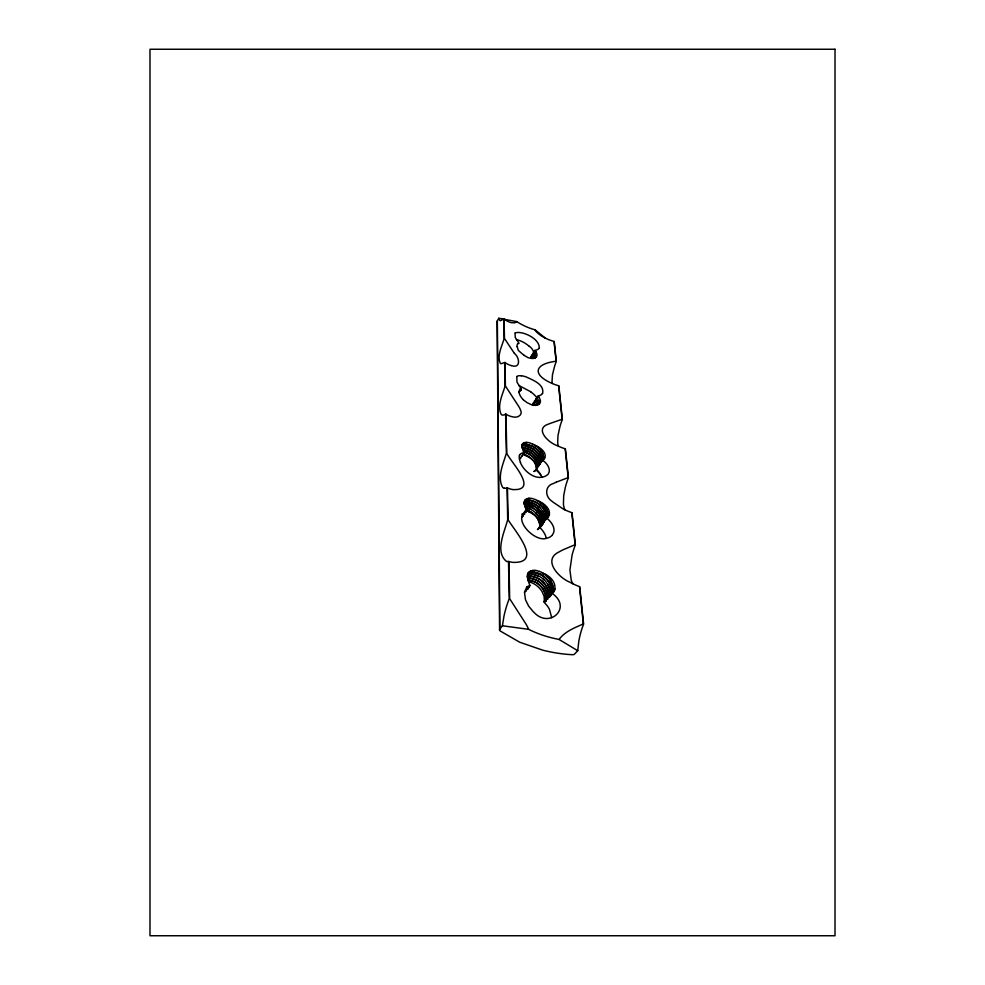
<?xml version="1.0" encoding="UTF-8"?>
<svg xmlns="http://www.w3.org/2000/svg" width="985" height="985" viewBox="0 0 985 985"><rect width="100%" height="100%" fill="white"/><g stroke="black" fill="none" stroke-linecap="round" stroke-linejoin="round"><path stroke-width="1.48" d="M531.802 355.548C529.868 356.385 531.592 359.956 534.67 357.924A4.716 4.716 0 0 0 535.717 357.42L535.643 357.469M532.737 353.43C535.36 353.049 531.838 347.767 529.351 346.301M505.157 386.083L504.628 362.492L500.996 363.748A2.155 2.155 0 0 1 500.306 363.33C496.748 355.425 502.079 346.129 504.16 338.397L503.778 318.931L498.792 318.303L497.339 320.839A1.49 1.49 0 0 0 497.154 321.566L499.567 629.883A1.502 1.502 0 0 0 500.146 630.954L519.674 642.208L542.624 650.137A156.886 156.886 0 0 0 567.397 654.372L572.605 654.729A4.002 4.002 0 0 0 574.366 654.262L577.739 650.703L578.811 641.198A90.534 90.534 0 0 1 582.972 625.783L583.612 624.096L579.734 586.752M534.092 471.298A4.408 4.408 0 0 0 535.692 469.857A4.383 4.383 0 0 0 536.32 468.207L535.828 464.772L533.956 461.399A21.338 21.338 0 0 0 523.811 454.036M552.314 535.15A10.281 10.281 0 0 1 546.293 538.303A16.794 16.794 0 0 0 543.991 532.651A26.004 26.004 0 0 0 540.039 527.677C548.854 518.652 533.845 505.379 524.746 505.453M553.004 589.301L552.511 584.733L550.11 579.906M550.061 592.958L549.802 589.202L547.734 584.4A21.498 21.498 0 0 0 544.114 579.82L543.388 579.168A24.182 24.182 0 0 0 538.561 575.966L532.787 574.132M548.596 594.78L548.128 590.224L545.788 585.447A21.522 21.522 0 0 0 542.673 581.803L541.935 581.15A24.133 24.133 0 0 0 537.12 577.936L530.607 576.016A10.232 10.232 0 0 0 527.32 576.41A10.084 10.084 0 0 1 530.607 575.905L537.133 577.789A23.96 23.96 0 0 1 542.686 581.642A21.448 21.448 0 0 1 546.33 586.05L548.411 590.84L548.682 594.62A7.203 7.203 0 0 1 547.204 598.141A6.624 6.624 0 0 1 546.121 599.2L547.488 599.274M547.685 515.18L547.254 511.363L544.57 506.524M545.013 518.799L544.606 514.983L542.476 510.87A20.303 20.303 0 0 0 539.645 507.497L538.967 506.906A24.133 24.133 0 0 0 533.784 503.581L529.277 502.091M543.695 520.597L543.289 516.78L540.667 511.991A20.426 20.426 0 0 0 538.327 509.454L537.662 508.863M499.567 629.883A1.391 1.391 0 0 1 499.863 629.058L502.412 625.77L503.975 616.142A115.725 115.725 0 0 1 508.58 600.382L509.233 598.646L508.506 561.401A5.516 5.516 0 0 1 506.622 561.487C494.495 551.945 504.579 531.875 507.694 519.686L507.066 487.821M542.366 522.382L541.972 518.578L539.361 513.788A20.414 20.414 0 0 0 537.022 511.24L536.357 510.661M538.746 464.698L538.376 461.423L535.938 457.188A19.638 19.638 0 0 0 533.771 454.898L533.156 454.356A23.837 23.837 0 0 0 528.366 451.253L523.306 449.64L528.366 451.376A23.837 23.837 0 0 1 533.144 454.504L534.338 455.599A19.318 19.318 0 0 1 535.914 457.348L538.327 461.583L538.672 464.846A5.097 5.097 0 0 1 538.549 465.314L538.524 465.4A5.504 5.504 0 0 0 538.746 464.698M535.914 357.296L535.089 353.787A11.13 11.13 0 0 0 534.535 352.889L533.648 351.854M535.902 357.296L535.249 354.083A10.687 10.687 0 0 0 534.535 352.876M533.636 403.099L533.168 403.801M549.359 514.675C550.578 508.752 544.003 503.458 539.817 501.722A5.578 5.578 0 0 0 539.263 501.525L537.379 500.552A9.062 9.062 0 0 0 536.628 500.097L535.36 499.493M549.371 514.638L549.371 514.613A6.119 6.119 0 0 1 546.897 518.369C551.317 521.631 556.784 529.056 552.474 534.793M523.946 452.423L523.244 453.987M541.331 525.928C550.246 516.423 534.523 502.448 524.254 503.717M529.031 586.888L530.078 585.533A15.514 15.514 0 0 1 529.277 583.883A9.616 9.616 0 0 1 528.748 582.258L528.157 580.682M539.731 463.676L539.768 463.553A5.27 5.27 0 0 0 539.891 463.085L539.583 459.675L537.145 455.439A19.663 19.663 0 0 0 534.966 453.137L534.35 452.595A24.108 24.108 0 0 0 529.548 449.492L524.734 447.892A10.33 10.33 0 0 0 522.075 447.843A10.527 10.527 0 0 1 524.734 448.003L529.548 449.628A24.133 24.133 0 0 1 534.338 452.755L534.953 453.285A19.565 19.565 0 0 1 537.12 455.587L539.312 459.232L539.965 462.938A5.43 5.43 0 0 1 539.768 463.676L539.768 463.676A4.605 4.605 0 0 1 538.967 464.267L538.894 464.366M523.626 451.807L526.729 452.915A21.916 21.916 0 0 1 534.72 459.072L536.899 462.728L537.539 466.447A5.442 5.442 0 0 1 537.367 467.099L537.367 466.988A5.097 5.097 0 0 0 537.465 466.594L537.17 463.172L534.732 458.924A19.737 19.737 0 0 0 532.639 456.695A22.766 22.766 0 0 0 526.679 452.768L523.564 451.684M538.487 465.536L538.536 465.486A4.691 4.691 0 0 1 537.748 466.028L537.773 467.629M537.317 467.247L537.342 467.198A4.74 4.74 0 0 1 536.529 467.789L537.231 467.949M505.083 385.923C502.658 394.739 496.797 405.5 501.217 414.439A2.758 2.758 0 0 0 502.104 414.968L502.448 415.079A2.795 2.795 0 0 0 503.15 415.104L504.32 414.82A7.646 7.646 0 0 0 505.625 414.143L505.982 414.205A18.592 18.592 0 0 0 512.754 416.84C517.088 418.379 523.392 415.017 520.486 409.92A22.31 22.31 0 0 0 519.218 407.211L505.416 385.985L504.936 362.529M542.439 460.758L542.797 460.327A5.048 5.048 0 0 0 545.136 457.286C546.158 451.795 539.915 447.461 536.271 445.848A5.307 5.307 0 0 0 535.803 445.676L534.067 444.764A8.582 8.582 0 0 0 533.488 444.407L532.122 443.73M539.275 347.767C539.509 338.508 522.395 330.578 515.241 332.856M542.772 460.401C546.872 463.061 551.341 469.192 548.362 473.822A6.636 6.636 0 0 1 547.66 474.708C537.798 482.379 524.155 472.32 520.339 462.371M530.078 585.558A7.437 7.437 0 0 0 526.815 587.109L524.476 592.133L525.448 599.508A25.314 25.314 0 0 0 525.621 600.013L528.649 606.12L533.094 611.537A28.368 28.368 0 0 0 533.993 612.362C549.568 629.292 572.605 607.425 552.191 593.438A7.782 7.782 0 0 0 554.851 588.907M541.467 525.756L541.319 524.242M515.032 333.152L515.266 337.449L519.033 343.346A2.598 2.598 0 0 0 517.95 343.79M516.817 377.021L516.99 382.155L521.04 388.693A2.869 2.869 0 0 0 519.883 389.309M545.493 520.302L545.358 518.849M538.992 465.856L538.93 464.403L539.669 464.427M552.142 593.512C553.964 584.056 540.974 568.948 528.674 572.617M514.096 352.938L504.468 338.458L504.061 318.968A18.801 18.801 0 0 0 511.203 322.649L514.81 322.821L516.842 321.627A62.609 62.609 0 0 0 535.064 329.803L545.431 338.2L548.189 339.443A43.943 43.943 0 0 0 554.026 341.401L556.119 361.236C534.264 363.871 532.011 374.62 551.612 383.202A47.711 47.711 0 0 0 558.618 385.751L562.127 419.29L550.406 423.328A53.202 53.202 0 0 0 548.953 423.932C533.796 428.389 548.239 442.721 557.19 445.626A52.771 52.771 0 0 0 565.156 448.778L568.185 477.627M544.126 522.149L544.052 520.72M502.412 625.77L528.649 629.341A98.475 98.475 0 0 0 533.895 631.816A116.993 116.993 0 0 0 559.098 639.425C564.922 631.434 574.711 627.74 583.44 623.911M538.77 527.948L538.881 527.8A5.442 5.442 0 0 0 540.149 526.421L540.223 526.285A5.664 5.664 0 0 0 541.159 524.02L540.716 520.191L538.573 516.078A20.353 20.353 0 0 0 535.778 512.902M542.55 524.205L541.393 524.131A5.307 5.307 0 0 0 542.784 522.85L542.686 522.481M521.976 445.195L526.31 444.223L531.949 445.959A24.305 24.305 0 0 1 536.751 449.074L537.367 449.603A19.675 19.675 0 0 1 539.558 451.893L542.009 456.141L542.415 459.429A4.506 4.506 0 0 1 541.701 461.152A4.322 4.322 0 0 1 540.186 462.482L540.125 464.194M534.116 471.519L536.234 470.005L539.706 473.613A23.369 23.369 0 0 1 540.112 474.13L541.184 475.644A13.839 13.839 0 0 1 541.885 477.368M542.772 523.995L542.883 522.875A5.578 5.578 0 0 0 543.782 520.449L543.338 516.62L541.196 512.495A20.291 20.291 0 0 0 538.339 509.294L537.675 508.703M548.916 595.703A1.391 1.391 0 0 1 549.15 597.341A7.843 7.843 0 0 0 550.332 596.085L551.588 593.93L550.455 593.807A6.563 6.563 0 0 0 551.637 592.638L551.772 592.441M528.526 581.692L531.998 582.812A22.175 22.175 0 0 1 541.996 591.468L544.077 596.27L544.336 600.013A8.385 8.385 0 0 1 543.745 602.044L544.434 601.564A7.24 7.24 0 0 0 545.69 598.4L545.234 593.844L542.907 589.079M519.821 389.37C517.531 392.67 520.782 397.25 523.318 399.762M541.319 462.458L541.356 460.808A4.482 4.482 0 0 0 543.646 457.668L543.24 454.356L540.74 450.059A19.318 19.318 0 0 0 539.103 448.298A25.388 25.388 0 0 0 535.791 445.688M503.507 319.165L500.663 320.642M539.731 527.911L537.625 529.536M550.356 595.679L549.211 595.63A6.895 6.895 0 0 0 550.147 594.472A7.166 7.166 0 0 0 551.625 590.963L551.329 587.195L549.224 582.394A21.584 21.584 0 0 0 545.555 577.986L544.828 577.333A24.231 24.231 0 0 0 539.989 574.132L533.427 572.211A8.052 8.052 0 0 0 527.849 573.75M545.998 601.121L544.705 601.047A6.612 6.612 0 0 0 545.752 599.939A7.227 7.227 0 0 0 547.241 596.43L546.958 592.662L544.89 587.873A21.424 21.424 0 0 0 541.258 583.465A23.936 23.936 0 0 0 536.542 580.054L529.216 577.764A12.152 12.152 0 0 0 527.615 577.826L527.615 577.924M548.928 597.476L547.586 597.378A6.55 6.55 0 0 0 548.62 596.381L548.67 596.307A7.117 7.117 0 0 0 550.147 592.798L549.864 589.018L547.771 584.228M539.521 527.332L538.881 527.8M545.21 520.585L544.102 520.548A5.27 5.27 0 0 0 545.444 519.23A5.553 5.553 0 0 0 546.441 516.842L545.986 513.013L543.818 508.888M543.855 522.407L542.723 522.333A5.257 5.257 0 0 0 544.114 521.04A5.59 5.59 0 0 0 545.111 518.652L544.656 514.823L542.501 510.698M541.221 526.002L540.125 525.965A5.307 5.307 0 0 0 541.467 524.636A5.602 5.602 0 0 0 542.464 522.235L542.021 518.405L539.891 514.293A20.254 20.254 0 0 0 537.034 511.092L536.369 510.501A23.972 23.972 0 0 0 531.974 507.558L526.039 505.637A11.377 11.377 0 0 0 525.424 505.6L524.66 505.588M517.199 346.769L517.236 346.757A3.411 3.411 0 0 1 517.593 343.876M556.291 482.158L568.148 477.627M526.729 510.599C511.51 518.381 534.129 542.242 546.306 538.389M523.417 399.848A22.532 22.532 0 0 0 525.596 401.511L526.482 402.175A6.809 6.809 0 0 0 526.901 402.545L532.7 405.303L537.896 404.724A5.368 5.368 0 0 0 538.943 404.158M542.181 460.857L541.43 460.709M546.281 518.886L545.456 518.738A5.233 5.233 0 0 0 546.786 517.42A5.553 5.553 0 0 0 547.783 515.032C548.066 509.122 543.498 504.32 538.857 501.303M538.45 466.188L537.785 466.053M540.863 462.654L540.285 462.531M524.697 505.699L525.522 505.711A10.761 10.761 0 0 1 526.027 505.748L531.974 507.694M531.925 358.503L528.157 357.703L524.402 355.56A6.341 6.341 0 0 1 524.045 355.24M527.812 579.611L535.138 581.864A23.714 23.714 0 0 1 539.829 585.275A21.448 21.448 0 0 1 543.449 589.683L545.518 594.46L545.776 598.227A7.264 7.264 0 0 1 544.299 601.761M527.812 579.722L535.138 582.012A23.714 23.714 0 0 1 539.817 585.435A21.559 21.559 0 0 1 542.92 589.079M529.204 577.875L535.705 579.759A23.936 23.936 0 0 1 540.506 582.972L541.233 583.625A21.535 21.535 0 0 1 544.348 587.269L546.675 592.047L547.143 596.59A7.264 7.264 0 0 1 545.752 599.939M522.567 449.148L523.035 450.268A9.161 9.161 0 0 0 523.971 452.41M532.011 574.169L538.549 576.102M528.563 502.104L533.784 503.717A24.157 24.157 0 0 1 538.955 507.066L539.62 507.644M512.865 489.57C539.706 491.01 509.577 460.648 506.77 453.223L505.982 414.205M525.017 506.524L525.411 507.534L530.361 509.171A23.209 23.209 0 0 1 535.84 512.963M516.411 339.788L517.507 340.01M504.579 319.362L516.842 321.627M525.904 446.217L530.743 447.855A24.268 24.268 0 0 1 535.532 450.982L536.148 451.524A19.565 19.565 0 0 1 538.327 453.826L540.753 458.062L541.11 461.325A5.331 5.331 0 0 1 541.024 461.805L540.999 461.743A5.036 5.036 0 0 0 541.11 461.325L540.802 457.914L538.352 453.666A19.638 19.638 0 0 0 536.16 451.376L535.544 450.834A24.256 24.256 0 0 0 530.743 447.732L526.556 446.23M511.461 365.595C520.88 368.956 519.834 357.592 514.342 353.319M504.394 488.24L503.901 488.104A3.768 3.768 0 0 1 502.633 487.353C496.834 476.814 503.372 463.701 506.388 453.162L505.625 414.156M523.183 454.516L528.859 457.163M518.738 385.394L530.792 391.784M526.31 510.661L528.489 511.51M539.288 571.3L540.679 571.928A9.296 9.296 0 0 1 541.664 572.494L543.72 573.553A25.548 25.548 0 0 1 547.648 576.705A21.522 21.522 0 0 1 550.664 580.51L552.794 585.349L553.09 589.141A7.141 7.141 0 0 1 551.637 592.638M530.398 509.331L525.461 507.62M533.254 505.896L527.295 503.926A10.022 10.022 0 0 0 524.279 503.963M545.431 338.2L542.833 336.784A33.416 33.416 0 0 1 538.93 334.1L538.266 333.546A14.578 14.578 0 0 1 534.99 329.864M559.086 639.474L577.739 650.703M523.86 355.105L523.195 354.588A40.693 40.693 0 0 1 521.127 352.876L519.649 351.559A14.356 14.356 0 0 0 519.144 351.128L518.689 350.746A2.881 2.881 0 0 1 518.27 350.254L517.236 346.757M543.375 579.328L544.102 579.98M523.097 515.537L522.321 514.515A17.718 17.718 0 0 1 521.964 513.998M525.744 511.892L525.042 510.993M521.853 517.433L521.779 517.347A2.241 2.241 0 0 1 523.392 515.992M532.787 353.59L533.501 354.551A8.015 8.015 0 0 1 534.953 357.826A6.587 6.587 0 0 0 534.178 355.708M535.643 399.233L536.579 400.513A8.606 8.606 0 0 1 538.241 404.613A8.594 8.594 0 0 0 536.505 400.563M533.476 402.582L534.338 403.764A11.561 11.561 0 0 1 535.298 405.512M535.692 399.159L536.591 400.39M534.584 400.87L535.483 402.114A9.788 9.788 0 0 1 536.911 405.217M532.811 353.75L533.488 354.674M527.874 588.821L526.729 587.232M530.903 357.124L531.641 358.171M533.181 405.389L532.429 404.355A1.835 1.835 0 0 0 532.996 403.948M526.581 587.38L527.566 588.735A2.795 2.795 0 0 1 529.29 587.245M538.253 519.255L538.635 519.895M525.534 507.792L525.497 507.706A10.983 10.983 0 0 0 526.753 510.575M552.24 383.485L552.092 382.648A12.079 12.079 0 0 1 551.994 381.983L552.486 374.645L554.629 366.125A79.539 79.539 0 0 1 556.316 361.421L554.247 341.549M536.296 466.2L534.781 462.396A19.626 19.626 0 0 0 528.81 457.274M498.792 318.303L499.641 320.273A1.391 1.391 0 0 0 500.331 320.617M539.755 523.934L537.601 518.516A21.535 21.535 0 0 0 526.372 510.045M558.852 385.911L562.349 419.45M565.415 448.938L568.407 477.787M572.039 512.766L575.375 544.853A85.067 85.067 0 0 0 572.063 555.208L569.909 570.044L571.275 580.399A14.849 14.849 0 0 0 573.135 583.92M583.342 623.899L579.476 586.592A63.976 63.976 0 0 1 569.859 582.197C558.717 577.789 541.873 559.652 559.431 551.735A57.352 57.352 0 0 1 563.161 549.741L575.092 544.693L571.805 512.619A58.41 58.41 0 0 1 563.309 509.036L553.127 502.202A37.922 37.922 0 0 1 552.326 501.488C544.816 497.043 544.348 485.753 553.705 483.389A53.584 53.584 0 0 1 556.291 482.158M497.339 320.839L499.863 629.058M551.698 617.718L549.495 609.419A25.093 25.093 0 0 0 546.367 604.765L544.631 602.845A1.354 1.354 0 0 0 544.508 601.182M519.083 392.596A2.746 2.746 0 0 1 520.252 390.528M520.265 390.552A3.497 3.497 0 0 1 521.102 390.146A1.231 1.231 0 0 1 521.028 388.693M511.387 365.607A18.801 18.801 0 0 1 504.985 362.505M507.053 487.772A5.122 5.122 0 0 1 504.394 488.289M512.594 489.533A19.638 19.638 0 0 1 507.46 487.87L508.075 519.723C513.567 529.314 544.286 563.691 512.668 562.349A19.983 19.983 0 0 1 508.937 561.462L509.676 598.695L525.891 623.911A59.654 59.654 0 0 1 528.662 629.329M562.349 419.475A80.216 80.216 0 0 0 559.997 426.345L557.978 435.629L557.695 442.807A14.492 14.492 0 0 0 558.446 446.23M568.407 477.823A81.706 81.706 0 0 0 565.365 487.169L563.691 495.714L563.432 504.061A16.08 16.08 0 0 0 564.984 509.922M517.519 339.948A27.334 27.334 0 0 1 529.265 346.4M543.72 573.553A5.516 5.516 0 0 1 544.385 573.775C550.135 576.299 555.762 581.963 554.887 588.71A8.212 8.212 0 0 1 553.299 592.416M532.626 570.364A10.995 10.995 0 0 1 539.177 571.534M532.663 570.598A7.178 7.178 0 0 0 530.595 571.128A5.75 5.75 0 0 0 528.514 572.802M528.465 572.765A6.55 6.55 0 0 1 532.663 570.647M528.428 580.522A8.114 8.114 0 0 1 528.231 572.654M540.371 401.006A3.632 3.632 0 0 1 539.201 404.059L538.832 400.821L536.813 397.435A1.773 1.773 0 0 0 538.106 396.093L538.093 396.056A10.047 10.047 0 0 1 539.09 397.337M540.433 400.993A5.393 5.393 0 0 0 539.854 399.085A5.208 5.208 0 0 0 539.226 397.595M542.526 393.52A6.575 6.575 0 0 1 538.081 395.908M542.427 393.434A4.531 4.531 0 0 0 542.71 392.929C544.139 384.125 532.725 380.038 526.347 377.009A33.65 33.65 0 0 0 524.673 376.442L521.952 375.777A13.298 13.298 0 0 0 521.262 375.679M516.743 376.516A5.319 5.319 0 0 1 521.188 375.913M530.718 391.882A24.699 24.699 0 0 1 537.022 397.989M525.694 511.781A1.945 1.945 0 0 1 526.778 510.759M529.142 498.25A11.524 11.524 0 0 1 535.114 499.629M527.258 498.718A7.018 7.018 0 0 1 529.142 498.435A5.614 5.614 0 0 0 524.943 500.281M524.943 500.466A4.58 4.58 0 0 1 527.27 498.755M525.227 506.278A6.181 6.181 0 0 1 524.759 500.392M519.92 454.516A5.036 5.036 0 0 1 524.119 452.891M519.735 455.255A4.026 4.026 0 0 1 520.068 454.639M520.511 462.285A11.783 11.783 0 0 1 519.354 455.193M526.421 442.363A12.079 12.079 0 0 1 531.9 443.841M522.752 448.926A4.937 4.937 0 0 1 522.198 444.198M534.658 357.887A3.312 3.312 0 0 0 536.382 356.902A3.103 3.103 0 0 0 536.997 354.785A4.506 4.506 0 0 0 536.505 353.123A4.457 4.457 0 0 0 535.938 351.817M535.889 351.694A9.037 9.037 0 0 0 534.892 350.463A1.576 1.576 0 0 1 533.685 351.694M539.214 348.21A5.959 5.959 0 0 1 534.892 350.291M545.986 599.36A1.379 1.379 0 0 1 546.219 600.985M524.648 592.305A2.795 2.795 0 0 1 526.396 590.963M547.623 517.778A6.809 6.809 0 0 0 548.103 516.017L547.635 511.72L545.111 507.029A20.156 20.156 0 0 0 542.833 504.382A25.548 25.548 0 0 0 539.251 501.537M550.073 594.583A7.141 7.141 0 0 0 551.538 591.135L551.255 587.368L549.187 582.566A21.498 21.498 0 0 0 545.542 578.146L544.816 577.493A24.28 24.28 0 0 0 539.989 574.267L533.414 572.322A8.114 8.114 0 0 0 527.825 573.812M527.48 574.957A8.988 8.988 0 0 1 532.774 574.169M521.828 446.34A8.483 8.483 0 0 1 526.544 446.303M519.563 459.33A2.007 2.007 0 0 1 520.782 458.111M520.782 457.533A1.97 1.97 0 0 1 522.136 456.277M522.001 455.747A1.908 1.908 0 0 1 523.478 454.442M541.701 461.152A4.568 4.568 0 0 0 542.341 459.576L541.959 456.301L539.534 452.053A19.589 19.589 0 0 0 537.354 449.751L536.739 449.222A24.317 24.317 0 0 0 531.949 446.094L527.086 444.432A10.7 10.7 0 0 0 525.928 444.309L522.703 444.826A4.482 4.482 0 0 0 521.964 445.257M524.512 501.377A5.738 5.738 0 0 1 526.519 500.392L530.57 500.269L535.101 501.771A24.169 24.169 0 0 1 540.285 505.096L540.95 505.687A20.389 20.389 0 0 1 543.818 508.888M533.451 354.711A8.028 8.028 0 0 1 534.892 357.85M545.444 519.23A5.59 5.59 0 0 0 546.355 516.99L545.924 513.185L543.782 509.06A20.291 20.291 0 0 0 540.937 505.847L540.273 505.256A24.206 24.206 0 0 0 535.089 501.907L529.856 500.281A7.486 7.486 0 0 0 524.414 501.328M532.836 353.8A1.527 1.527 0 0 1 531.629 355.006L532.442 356.164A9.579 9.579 0 0 1 533.599 358.343A7.905 7.905 0 0 0 533.156 357.358M537.441 529.499A5.344 5.344 0 0 0 538.832 528.206A5.738 5.738 0 0 0 539.854 525.805L539.411 521.964L537.268 517.827A21.436 21.436 0 0 0 526.298 509.885M536.997 397.792A1.367 1.367 0 0 1 535.692 398.827M542.858 459.478A4.469 4.469 0 0 0 543.572 457.803L542.957 453.913L540.211 449.628A23.763 23.763 0 0 0 534.055 444.789M537.367 500.577A23.751 23.751 0 0 1 544.619 506.475M528.403 511.757A22.483 22.483 0 0 1 538.426 519.132M536.419 467.937A1.231 1.231 0 0 1 536.542 469.451A23.049 23.049 0 0 1 540.703 474.671M519.477 391.328A3.127 3.127 0 0 1 521.114 390.159M550.406 593.856A1.391 1.391 0 0 1 550.64 595.506M523.097 515.487A2.241 2.241 0 0 1 524.697 514.158M547.451 597.526A1.391 1.391 0 0 1 547.685 599.163M524.402 513.653A2.229 2.229 0 0 1 526.002 512.323M526.088 590.458A2.807 2.807 0 0 1 527.837 589.104M534.769 401.227A1.354 1.354 0 0 1 533.476 402.249M537.736 508.752A24.157 24.157 0 0 0 533.267 505.761L527.307 503.815A10.158 10.158 0 0 0 524.291 504.049M535.877 399.504A1.354 1.354 0 0 1 534.584 400.538M541.652 572.531A23.911 23.911 0 0 1 550.159 579.869M524.229 502.609A8.52 8.52 0 0 1 528.563 502.141M524.229 502.522A8.594 8.594 0 0 1 529.265 502.153M535.766 513.062A20.599 20.599 0 0 1 538.549 516.238L540.667 520.351L541.06 524.168A5.614 5.614 0 0 1 540.223 526.285M539.952 526.088A1.293 1.293 0 0 1 540.1 527.689M523.109 443.484L522.924 443.644A3.103 3.103 0 0 0 522.432 444.186A3.854 3.854 0 0 1 524.673 442.708A7.006 7.006 0 0 1 526.421 442.536A7.301 7.301 0 0 0 525.14 442.634L523.109 443.484M835.009 49.25L149.991 49.25L149.991 935.75L835.009 935.75L835.009 49.25"/></g></svg>
